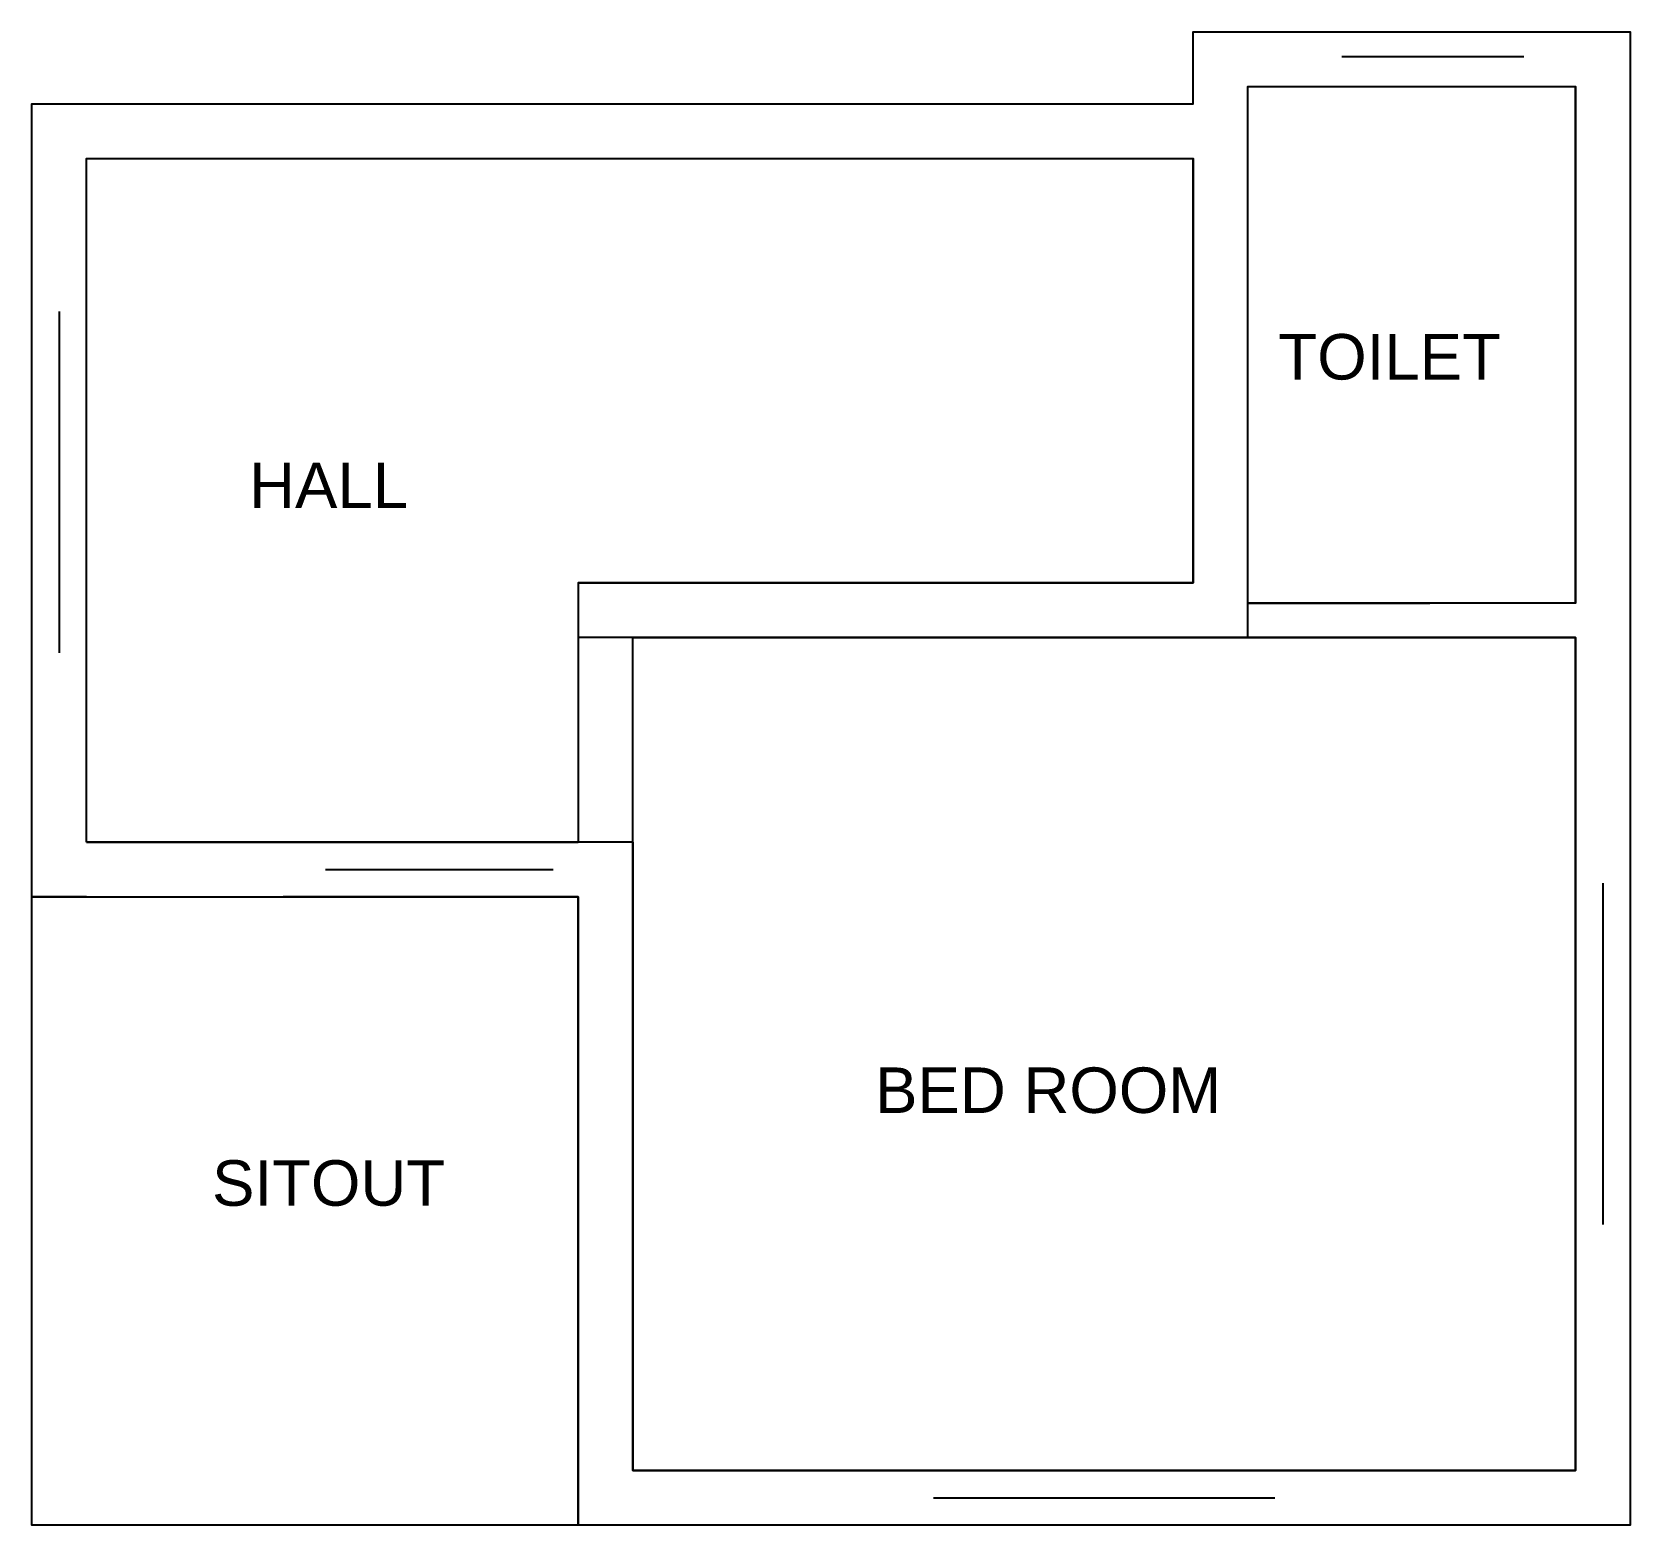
# Model space of a CAD drawing. Header units: millimetres. Extents: x 2949.8 to 2956.82, y 878.81 to 885.37.
import ezdxf
from ezdxf.enums import TextEntityAlignment as Align

# ---------------------------------------------------------------- set-up
doc = ezdxf.new("R2010")
doc.units = ezdxf.units.MM
for name, color, linetype in [('door', 150, 'Continuous'), ('PLINTH_AREA', 51, 'Continuous'), ('ROOM_AREA', 211, 'Continuous'), ('SITOUT', 115, 'Continuous'), ('text', 150, 'Continuous'), ('wall', 60, 'Continuous'), ('window', 230, 'Continuous')]:
    doc.layers.add(name, color=color, linetype=linetype)
doc.styles.get("Standard").update_dxf_attribs({"font": 'arial.ttf'})

msp = doc.modelspace()

# ---------------------------------------------------------------- linework, layer by layer
at = {"layer": 'door', "ltscale": 0.009}
msp.add_line((2955.1382, 882.8591), (2955.9382, 882.8591), dxfattribs=at)
for points in [[(2952.1953, 882.7091), (2952.1953, 881.8091)], [(2950.0353, 881.8091), (2950.8999, 881.8091)], [(2950.0353, 881.5691), (2950.8999, 881.5691)]]:
    msp.add_lwpolyline(points, dxfattribs=at)
at = {"layer": 'PLINTH_AREA', "ltscale": 0.009}
msp.add_lwpolyline([(2949.7953, 878.8091), (2949.7953, 885.0529), (2954.8982, 885.0529), (2954.8982, 885.3691), (2956.8182, 885.3691), (2956.8182, 878.8091)], close=True, dxfattribs=at)
at = {"layer": 'ROOM_AREA', "ltscale": 0.009}
for points in [[(2955.1382, 882.8591), (2955.1382, 885.1291), (2956.5782, 885.1291), (2956.5782, 882.8591)], [(2950.0353, 881.8091), (2950.0353, 884.8129), (2954.8982, 884.8129), (2954.8982, 882.9491), (2952.1953, 882.9491), (2952.1953, 881.8091)], [(2952.4353, 882.7091), (2956.5782, 882.7091), (2956.5782, 879.0491), (2952.4353, 879.0491)]]:
    msp.add_lwpolyline(points, close=True, dxfattribs=at)
at = {"layer": 'SITOUT', "ltscale": 0.009}
msp.add_lwpolyline([(2949.7953, 881.5691), (2952.1953, 881.5691), (2952.1953, 878.8091), (2949.7953, 878.8091)], close=True, dxfattribs=at)
at = {"layer": 'wall'}
for p, q in [((2954.8982, 885.3691), (2956.8182, 885.3691)), ((2954.8982, 885.0529), (2954.8982, 885.3691)), ((2955.1382, 885.1291), (2956.5782, 885.1291)), ((2955.1382, 882.7091), (2955.1382, 885.1291)), ((2956.5782, 882.8591), (2956.5782, 885.1291)), ((2949.7953, 885.0529), (2954.8982, 885.0529)), ((2949.7953, 881.5691), (2949.7953, 885.0529)), ((2950.0353, 884.8129), (2954.8982, 884.8129)), ((2950.0353, 881.8091), (2950.0353, 884.8129)), ((2954.8982, 882.9491), (2954.8982, 884.8129)), ((2952.1953, 882.9491), (2952.1953, 882.7091)), ((2952.1953, 882.9491), (2954.8982, 882.9491)), ((2956.5782, 882.8591), (2955.1382, 882.8591)), ((2955.1382, 882.7091), (2952.1953, 882.7091)), ((2956.5782, 882.7091), (2955.1382, 882.7091)), ((2956.5782, 879.0491), (2956.5782, 882.7091)), ((2950.0353, 881.8091), (2952.1953, 881.8091)), ((2952.4353, 881.8091), (2952.1953, 881.8091)), ((2952.4353, 881.8091), (2952.4353, 879.0491)), ((2950.0353, 881.5691), (2949.7953, 881.5691)), ((2952.1953, 881.5691), (2950.8999, 881.5691)), ((2952.1953, 878.8091), (2952.1953, 881.5691)), ((2952.4353, 879.0491), (2956.5782, 879.0491))]:
    msp.add_line(p, q, dxfattribs=at)
at = {"layer": 'wall', "ltscale": 0.009}
msp.add_lwpolyline([(2956.8182, 885.3691), (2956.8182, 878.8091)], dxfattribs=at)
at = {"layer": 'wall'}
msp.add_lwpolyline([(2956.8182, 878.8091), (2952.1953, 878.8091)], dxfattribs=at)
at = {"layer": 'window', "ltscale": 0.009}
msp.add_line((2955.5521, 885.2616), (2956.3521, 885.2616), dxfattribs=at)
at = {"layer": 'window'}
for p, q in [((2949.9153, 884.1416), (2949.9153, 882.6416)), ((2951.086, 881.6891), (2952.086, 881.6891)), ((2956.6982, 881.6291), (2956.6982, 880.1291)), ((2953.7568, 878.9291), (2955.2568, 878.9291))]:
    msp.add_line(p, q, dxfattribs=at)

# ---------------------------------------------------------------- texts
at = {"layer": 'text'}
for s, p in [('TOILET', (2955.7618, 883.942)), ('HALL', (2951.0989, 883.3771)), ('BED ROOM', (2954.2611, 880.7196)), ('SITOUT', (2951.0989, 880.312))]:
    msp.add_text(s, height=0.2, dxfattribs=at).set_placement(p, align=Align.MIDDLE)

doc.saveas('drawing.dxf')
